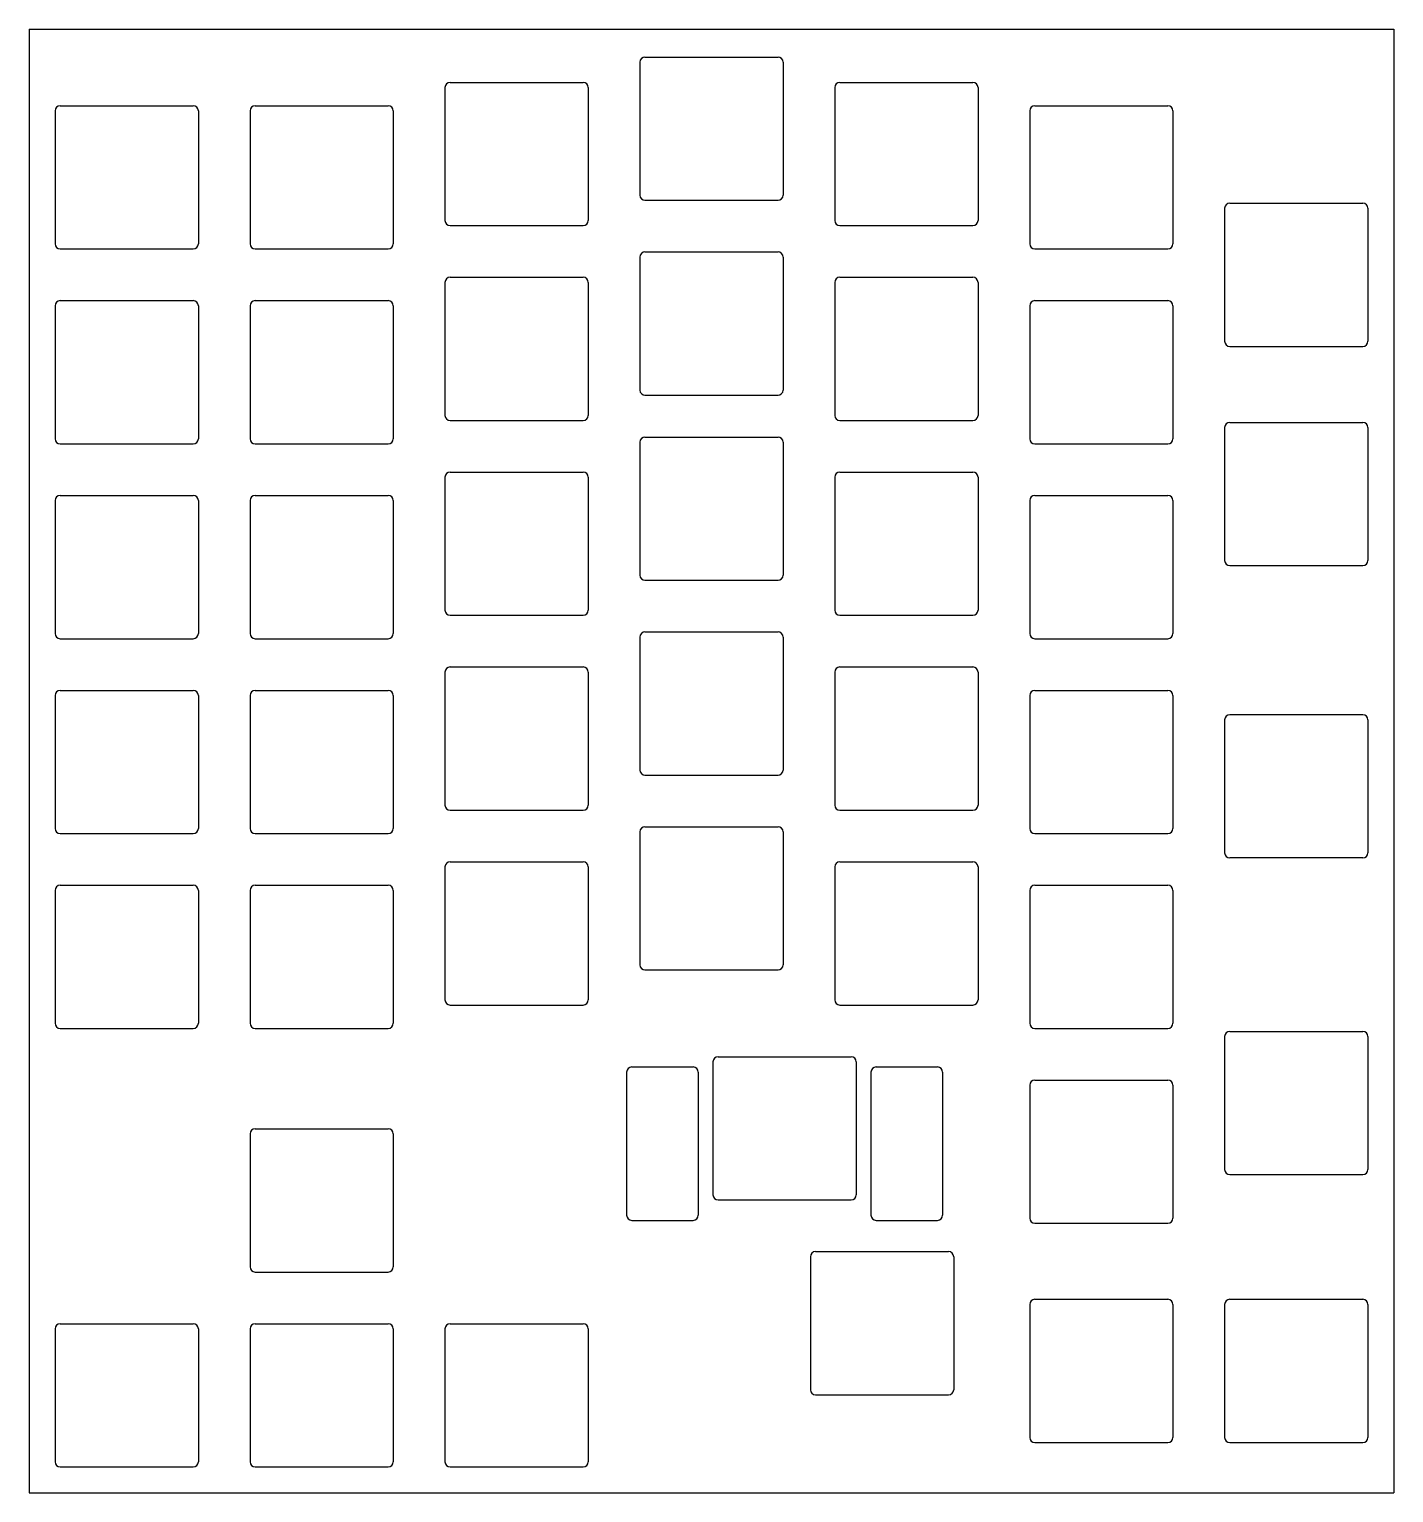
# Model space of a CAD drawing. Header units: millimetres. Extents: x 0 to 133, y -143 to 0.
import ezdxf

# ---------------------------------------------------------------- set-up
doc = ezdxf.new("R2010")
doc.units = ezdxf.units.MM

msp = doc.modelspace()

# ---------------------------------------------------------------- linework, layer by layer
for p, q in [((0, 0), (133.35, 0)), ((0, 0), (0, -143.0655)), ((133.35, 0), (133.35, -143.0655)), ((60.175, -2.7155), (73.175, -2.7155)), ((59.675, -3.2155), (59.675, -16.2155)), ((73.675, -3.2155), (73.675, -16.2155)), ((40.625, -5.692), (40.625, -18.692)), ((41.125, -5.192), (54.125, -5.192)), ((54.625, -5.692), (54.625, -18.692)), ((78.725, -5.692), (78.725, -18.692)), ((79.225, -5.192), (92.225, -5.192)), ((92.725, -5.692), (92.725, -18.692)), ((2.525, -7.978), (2.525, -20.978)), ((3.025, -7.478), (16.025, -7.478)), ((16.525, -7.978), (16.525, -20.978)), ((21.575, -7.978), (21.575, -20.978)), ((22.075, -7.478), (35.075, -7.478)), ((35.575, -7.978), (35.575, -20.978)), ((97.775, -7.978), (97.775, -20.978)), ((98.275, -7.478), (111.275, -7.478)), ((111.775, -7.978), (111.775, -20.978)), ((60.175, -16.7155), (73.175, -16.7155)), ((117.325, -17.003), (130.325, -17.003)), ((116.825, -17.503), (116.825, -30.503)), ((130.825, -17.503), (130.825, -30.503)), ((41.125, -19.192), (54.125, -19.192)), ((79.225, -19.192), (92.225, -19.192)), ((3.025, -21.478), (16.025, -21.478)), ((22.075, -21.478), (35.075, -21.478)), ((59.675, -22.2655), (59.675, -35.2655)), ((60.175, -21.7655), (73.175, -21.7655)), ((73.675, -22.2655), (73.675, -35.2655)), ((98.275, -21.478), (111.275, -21.478)), ((41.125, -24.242), (54.125, -24.242)), ((79.225, -24.242), (92.225, -24.242)), ((40.625, -24.742), (40.625, -37.742)), ((54.625, -24.742), (54.625, -37.742)), ((78.725, -24.742), (78.725, -37.742)), ((92.725, -24.742), (92.725, -37.742)), ((2.525, -27.028), (2.525, -40.028)), ((3.025, -26.528), (16.025, -26.528)), ((16.525, -27.028), (16.525, -40.028)), ((21.575, -27.028), (21.575, -40.028)), ((22.075, -26.528), (35.075, -26.528)), ((35.575, -27.028), (35.575, -40.028)), ((97.775, -27.028), (97.775, -40.028)), ((98.275, -26.528), (111.275, -26.528)), ((111.775, -27.028), (111.775, -40.028)), ((117.325, -31.003), (130.325, -31.003)), ((60.175, -35.7655), (73.175, -35.7655)), ((41.125, -38.242), (54.125, -38.242)), ((79.225, -38.242), (92.225, -38.242)), ((117.325, -38.43425), (130.325, -38.43425)), ((60.175, -39.863), (73.175, -39.863)), ((116.825, -38.93425), (116.825, -51.93425)), ((130.825, -38.93425), (130.825, -51.93425)), ((3.025, -40.528), (16.025, -40.528)), ((22.075, -40.528), (35.075, -40.528)), ((59.675, -40.363), (59.675, -53.363)), ((73.675, -40.363), (73.675, -53.363)), ((98.275, -40.528), (111.275, -40.528)), ((40.625, -43.792), (40.625, -56.792)), ((41.125, -43.292), (54.125, -43.292)), ((54.625, -43.792), (54.625, -56.792)), ((78.725, -43.792), (78.725, -56.792)), ((79.225, -43.292), (92.225, -43.292)), ((92.725, -43.792), (92.725, -56.792)), ((3.025, -45.578), (16.025, -45.578)), ((22.075, -45.578), (35.075, -45.578)), ((98.275, -45.578), (111.275, -45.578)), ((2.525, -46.078), (2.525, -59.078)), ((16.525, -46.078), (16.525, -59.078)), ((21.575, -46.078), (21.575, -59.078)), ((35.575, -46.078), (35.575, -59.078)), ((97.775, -46.078), (97.775, -59.078)), ((111.775, -46.078), (111.775, -59.078)), ((117.325, -52.43425), (130.325, -52.43425)), ((60.175, -53.863), (73.175, -53.863)), ((41.125, -57.292), (54.125, -57.292)), ((79.225, -57.292), (92.225, -57.292)), ((3.025, -59.578), (16.025, -59.578)), ((22.075, -59.578), (35.075, -59.578)), ((59.675, -59.413), (59.675, -72.413)), ((60.175, -58.913), (73.175, -58.913)), ((73.675, -59.413), (73.675, -72.413)), ((98.275, -59.578), (111.275, -59.578)), ((40.625, -62.842), (40.625, -75.842)), ((41.125, -62.342), (54.125, -62.342)), ((54.625, -62.842), (54.625, -75.842)), ((78.725, -62.842), (78.725, -75.842)), ((79.225, -62.342), (92.225, -62.342)), ((92.725, -62.842), (92.725, -75.842)), ((2.525, -65.128), (2.525, -78.128)), ((3.025, -64.628), (16.025, -64.628)), ((16.525, -65.128), (16.525, -78.128)), ((21.575, -65.128), (21.575, -78.128)), ((22.075, -64.628), (35.075, -64.628)), ((35.575, -65.128), (35.575, -78.128)), ((97.775, -65.128), (97.775, -78.128)), ((98.275, -64.628), (111.275, -64.628)), ((111.775, -65.128), (111.775, -78.128)), ((130.325, -67.00925), (117.325, -67.00925)), ((116.825, -67.50925), (116.825, -80.50925)), ((130.825, -67.50925), (130.825, -80.50925)), ((60.175, -72.913), (73.175, -72.913)), ((41.125, -76.342), (54.125, -76.342)), ((79.225, -76.342), (92.225, -76.342)), ((3.025, -78.628), (16.025, -78.628)), ((22.075, -78.628), (35.075, -78.628)), ((59.675, -78.463), (59.675, -91.463)), ((60.175, -77.963), (73.175, -77.963)), ((73.675, -78.463), (73.675, -91.463)), ((98.275, -78.628), (111.275, -78.628)), ((41.125, -81.392), (54.125, -81.392)), ((79.225, -81.392), (92.225, -81.392)), ((130.325, -81.00925), (117.325, -81.00925)), ((40.625, -81.892), (40.625, -94.892)), ((54.625, -81.892), (54.625, -94.892)), ((78.725, -81.892), (78.725, -94.892)), ((92.725, -81.892), (92.725, -94.892)), ((2.525, -84.178), (2.525, -97.178)), ((3.025, -83.678), (16.025, -83.678)), ((16.525, -84.178), (16.525, -97.178)), ((21.575, -84.178), (21.575, -97.178)), ((22.075, -83.678), (35.075, -83.678)), ((35.575, -84.178), (35.575, -97.178)), ((97.775, -84.178), (97.775, -97.178)), ((98.275, -83.678), (111.275, -83.678)), ((111.775, -84.178), (111.775, -97.178)), ((60.175, -91.963), (73.175, -91.963)), ((41.125, -95.392), (54.125, -95.392)), ((79.225, -95.392), (92.225, -95.392)), ((3.025, -97.678), (16.025, -97.678)), ((22.075, -97.678), (35.075, -97.678)), ((98.275, -97.678), (111.275, -97.678)), ((116.825, -98.4655), (116.825, -111.4655)), ((117.325, -97.9655), (130.325, -97.9655)), ((130.825, -98.4655), (130.825, -111.4655)), ((58.88075, -101.442), (64.88075, -101.442)), ((66.81875, -100.942), (66.81875, -113.942)), ((67.31875, -100.442), (80.31875, -100.442)), ((80.81875, -100.942), (80.81875, -113.942)), ((82.75675, -101.442), (88.75675, -101.442)), ((58.38075, -101.942), (58.38075, -115.942)), ((65.38075, -101.942), (65.38075, -115.942)), ((82.25675, -101.942), (82.25675, -115.942)), ((89.25675, -101.942), (89.25675, -115.942)), ((98.275, -102.728), (111.275, -102.728)), ((97.775, -103.228), (97.775, -116.228)), ((111.775, -103.228), (111.775, -116.228)), ((21.575, -107.9905), (21.575, -120.9905)), ((22.075, -107.4905), (35.075, -107.4905)), ((35.575, -107.9905), (35.575, -120.9905)), ((117.325, -111.9655), (130.325, -111.9655)), ((67.31875, -114.442), (80.31875, -114.442)), ((58.88075, -116.442), (64.88075, -116.442)), ((82.75675, -116.442), (88.75675, -116.442)), ((98.275, -116.728), (111.275, -116.728)), ((76.34375, -119.992), (76.34375, -132.992)), ((76.84375, -119.492), (89.84375, -119.492)), ((90.34375, -119.992), (90.34375, -132.992)), ((22.075, -121.4905), (35.075, -121.4905)), ((98.275, -124.15925), (111.275, -124.15925)), ((117.325, -124.15925), (130.325, -124.15925)), ((97.775, -124.65925), (97.775, -137.65925)), ((111.775, -124.65925), (111.775, -137.65925)), ((116.825, -124.65925), (116.825, -137.65925)), ((130.825, -124.65925), (130.825, -137.65925)), ((2.525, -127.0405), (2.525, -140.0405)), ((3.025, -126.5405), (16.025, -126.5405)), ((16.525, -127.0405), (16.525, -140.0405)), ((21.575, -127.0405), (21.575, -140.0405)), ((22.075, -126.5405), (35.075, -126.5405)), ((35.575, -127.0405), (35.575, -140.0405)), ((40.625, -127.0405), (40.625, -140.0405)), ((41.125, -126.5405), (54.125, -126.5405)), ((54.625, -127.0405), (54.625, -140.0405)), ((76.84375, -133.492), (89.84375, -133.492)), ((98.275, -138.15925), (111.275, -138.15925)), ((117.325, -138.15925), (130.325, -138.15925)), ((3.025, -140.5405), (16.025, -140.5405)), ((22.075, -140.5405), (35.075, -140.5405)), ((41.125, -140.5405), (54.125, -140.5405)), ((0, -143.0655), (133.35, -143.0655))]:
    msp.add_line(p, q)
for centre, start, end in [((60.175, -3.2155), 90, 180), ((73.175, -3.2155), 0, 90), ((41.125, -5.692), 90, 180), ((54.125, -5.692), 0, 90), ((79.225, -5.692), 90, 180), ((92.225, -5.692), 0, 90), ((3.025, -7.978), 90, 180), ((16.025, -7.978), 0, 90), ((22.075, -7.978), 90, 180), ((35.075, -7.978), 0, 90), ((98.275, -7.978), 90, 180), ((111.275, -7.978), 0, 90), ((60.175, -16.2155), 180, 270), ((73.175, -16.2155), 270, 360), ((117.325, -17.503), 90, 180), ((130.325, -17.503), 0, 90), ((41.125, -18.692), 180, 270), ((54.125, -18.692), 270, 360), ((79.225, -18.692), 180, 270), ((92.225, -18.692), 270, 360), ((3.025, -20.978), 180, 270), ((16.025, -20.978), 270, 360), ((22.075, -20.978), 180, 270), ((35.075, -20.978), 270, 360), ((98.275, -20.978), 180, 270), ((111.275, -20.978), 270, 360), ((60.175, -22.2655), 90, 180), ((73.175, -22.2655), 0, 90), ((41.125, -24.742), 90, 180), ((54.125, -24.742), 0, 90), ((79.225, -24.742), 90, 180), ((92.225, -24.742), 0, 90), ((3.025, -27.028), 90, 180), ((16.025, -27.028), 0, 90), ((22.075, -27.028), 90, 180), ((35.075, -27.028), 0, 90), ((98.275, -27.028), 90, 180), ((111.275, -27.028), 0, 90), ((117.325, -30.503), 180, 270), ((130.325, -30.503), 270, 360), ((60.175, -35.2655), 180, 270), ((73.175, -35.2655), 270, 360), ((41.125, -37.742), 180, 270), ((54.125, -37.742), 270, 360), ((79.225, -37.742), 180, 270), ((92.225, -37.742), 270, 360), ((117.325, -38.93425), 90, 180), ((130.325, -38.93425), 0, 90), ((3.025, -40.028), 180, 270), ((16.025, -40.028), 270, 360), ((22.075, -40.028), 180, 270), ((35.075, -40.028), 270, 360), ((60.175, -40.363), 90, 180), ((73.175, -40.363), 0, 90), ((98.275, -40.028), 180, 270), ((111.275, -40.028), 270, 360), ((41.125, -43.792), 90, 180), ((54.125, -43.792), 0, 90), ((79.225, -43.792), 90, 180), ((92.225, -43.792), 0, 90), ((3.025, -46.078), 90, 180), ((16.025, -46.078), 0, 90), ((22.075, -46.078), 90, 180), ((35.075, -46.078), 0, 90), ((98.275, -46.078), 90, 180), ((111.275, -46.078), 0, 90), ((117.325, -51.93425), 180, 270), ((130.325, -51.93425), 270, 360), ((60.175, -53.363), 180, 270), ((73.175, -53.363), 270, 360), ((41.125, -56.792), 180, 270), ((54.125, -56.792), 270, 360), ((79.225, -56.792), 180, 270), ((92.225, -56.792), 270, 360), ((3.025, -59.078), 180, 270), ((16.025, -59.078), 270, 360), ((22.075, -59.078), 180, 270), ((35.075, -59.078), 270, 360), ((60.175, -59.413), 90, 180), ((73.175, -59.413), 0, 90), ((98.275, -59.078), 180, 270), ((111.275, -59.078), 270, 360), ((41.125, -62.842), 90, 180), ((54.125, -62.842), 0, 90), ((79.225, -62.842), 90, 180), ((92.225, -62.842), 0, 90), ((3.025, -65.128), 90, 180), ((16.025, -65.128), 0, 90), ((22.075, -65.128), 90, 180), ((35.075, -65.128), 0, 90), ((98.275, -65.128), 90, 180), ((111.275, -65.128), 0, 90), ((117.325, -67.50925), 90, 180), ((130.325, -67.50925), 0, 90), ((60.175, -72.413), 180, 270), ((73.175, -72.413), 270, 360), ((41.125, -75.842), 180, 270), ((54.125, -75.842), 270, 360), ((79.225, -75.842), 180, 270), ((92.225, -75.842), 270, 360), ((3.025, -78.128), 180, 270), ((16.025, -78.128), 270, 360), ((22.075, -78.128), 180, 270), ((35.075, -78.128), 270, 360), ((60.175, -78.463), 90, 180), ((73.175, -78.463), 0, 90), ((98.275, -78.128), 180, 270), ((111.275, -78.128), 270, 360), ((41.125, -81.892), 90, 180), ((54.125, -81.892), 0, 90), ((79.225, -81.892), 90, 180), ((92.225, -81.892), 0, 90), ((117.325, -80.50925), 180, 270), ((130.325, -80.50925), -90, 0), ((3.025, -84.178), 90, 180), ((16.025, -84.178), 0, 90), ((22.075, -84.178), 90, 180), ((35.075, -84.178), 0, 90), ((98.275, -84.178), 90, 180), ((111.275, -84.178), 0, 90), ((60.175, -91.463), 180, 270), ((73.175, -91.463), 270, 360), ((41.125, -94.892), 180, 270), ((54.125, -94.892), 270, 360), ((79.225, -94.892), 180, 270), ((92.225, -94.892), 270, 360), ((3.025, -97.178), 180, 270), ((16.025, -97.178), 270, 360), ((22.075, -97.178), 180, 270), ((35.075, -97.178), 270, 360), ((98.275, -97.178), 180, 270), ((111.275, -97.178), 270, 360), ((117.325, -98.4655), 90, 180), ((130.325, -98.4655), 0, 90), ((58.88075, -101.942), 90, 180), ((64.88075, -101.942), 0, 90), ((67.31875, -100.942), 90, 180), ((80.31875, -100.942), 0, 90), ((82.75675, -101.942), 90, 180), ((88.75675, -101.942), 0, 90), ((98.275, -103.228), 90, 180), ((111.275, -103.228), 0, 90), ((22.075, -107.9905), 90, 180), ((35.075, -107.9905), 0, 90), ((117.325, -111.4655), 180, 270), ((130.325, -111.4655), 270, 360), ((67.31875, -113.942), 180, 270), ((80.31875, -113.942), 270, 360), ((58.88075, -115.942), 180, 270), ((64.88075, -115.942), 270, 360), ((82.75675, -115.942), 180, 270), ((88.75675, -115.942), 270, 360), ((98.275, -116.228), 180, 270), ((111.275, -116.228), 270, 360), ((76.84375, -119.992), 90, 180), ((89.84375, -119.992), 0, 90), ((22.075, -120.9905), 180, 270), ((35.075, -120.9905), 270, 360), ((98.275, -124.65925), 90, 180), ((111.275, -124.65925), 0, 90), ((117.325, -124.65925), 90, 180), ((130.325, -124.65925), 0, 90), ((3.025, -127.0405), 90, 180), ((16.025, -127.0405), 0, 90), ((22.075, -127.0405), 90, 180), ((35.075, -127.0405), 0, 90), ((41.125, -127.0405), 90, 180), ((54.125, -127.0405), 0, 90), ((76.84375, -132.992), 180, 270), ((89.84375, -132.992), 270, 360), ((98.275, -137.65925), 180, 270), ((111.275, -137.65925), 270, 360), ((117.325, -137.65925), 180, 270), ((130.325, -137.65925), 270, 360), ((3.025, -140.0405), 180, 270), ((16.025, -140.0405), 270, 360), ((22.075, -140.0405), 180, 270), ((35.075, -140.0405), 270, 360), ((41.125, -140.0405), 180, 270), ((54.125, -140.0405), 270, 360)]:
    msp.add_arc(centre, 0.5, start, end)

doc.saveas('drawing.dxf')
